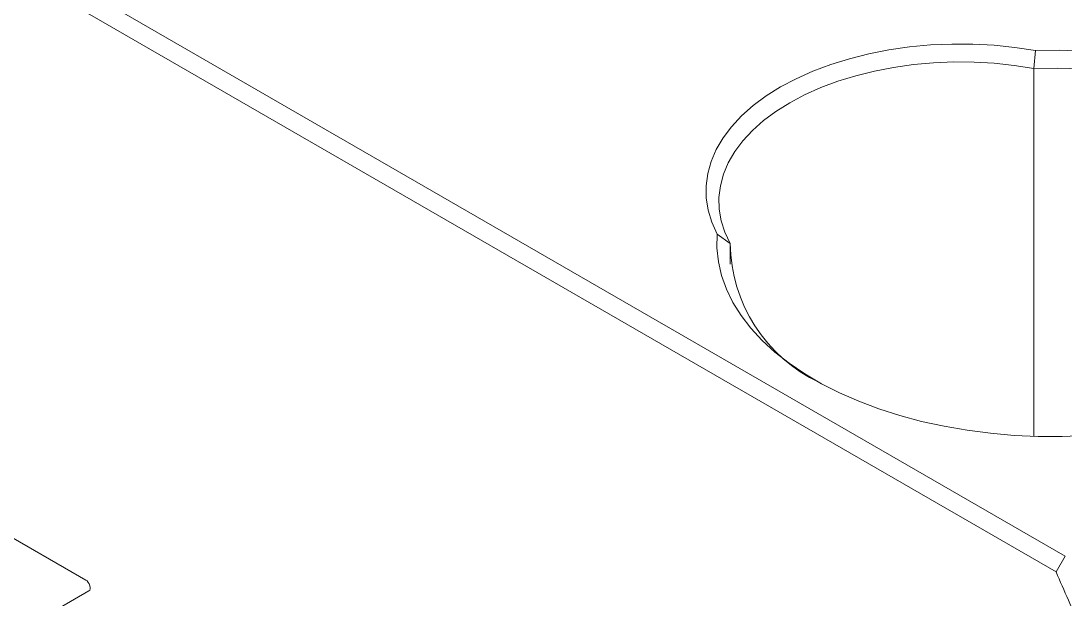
# Model space of a CAD drawing. Header units: millimetres. Extents: x 2 to 278, y 1 to 215.
# Drawn here: x 216.78 to 245.6, y 109.27 to 125.23 of the extents above; entities that cross this region are included whole.
import ezdxf

# ---------------------------------------------------------------- set-up
doc = ezdxf.new("R2010")
doc.units = ezdxf.units.MM

msp = doc.modelspace()

# ---------------------------------------------------------------- linework, layer by layer
at = {"color": 7, "linetype": 'Continuous', "lineweight": 18}
for p, q in [((200.396, 136.553), (245.599, 110.457)), ((245.348, 110.022), (200.144, 136.117)), ((244.737, 123.92), (244.782, 124.417)), ((244.737, 113.766), (244.737, 123.92)), ((200.144, 120.438), (218.573, 109.799)), ((236.002, 119.348), (236.36, 119.084)), ((236.36, 118.517), (236.36, 119.084)), ((245.348, 110.022), (245.599, 110.457)), ((218.662, 109.5), (217.871, 109.043))]:
    msp.add_line(p, q, dxfattribs=at)
at = {"color": 7, "linetype": 'Continuous', "lineweight": 18, "flags": 128}
for points in [[(236.002, 119.348), (235.853, 119.675), (235.751, 120.008), (235.698, 120.345), (235.694, 120.683), (235.739, 121.02), (235.832, 121.354), (235.973, 121.682), (236.161, 122.002), (236.395, 122.313), (236.672, 122.61), (236.991, 122.894), (237.351, 123.161), (237.747, 123.41), (238.178, 123.638), (238.641, 123.846), (239.132, 124.03), (239.647, 124.19), (240.184, 124.325), (240.739, 124.434), (241.308, 124.515), (241.886, 124.569), (242.47, 124.595), (243.055, 124.592), (243.639, 124.562), (244.216, 124.503), (244.782, 124.417)], [(244.782, 124.417), (245.445, 124.422), (246.106, 124.399)], [(244.737, 123.92), (244.196, 124.005), (243.644, 124.064), (243.086, 124.095), (242.525, 124.1), (241.966, 124.077), (241.412, 124.027), (240.867, 123.951), (240.335, 123.848), (239.82, 123.72), (239.325, 123.567), (238.855, 123.391), (238.411, 123.193), (237.999, 122.974), (237.619, 122.736), (237.276, 122.48), (236.971, 122.208), (236.706, 121.923), (236.484, 121.625), (236.306, 121.318), (236.174, 121.004), (236.088, 120.684), (236.048, 120.361), (236.056, 120.037), (236.111, 119.715), (236.213, 119.397), (236.36, 119.084)], [(246.033, 123.907), (245.385, 123.927), (244.737, 123.92)], [(246.182, 113.787), (245.521, 113.762), (244.858, 113.763), (244.197, 113.792), (243.542, 113.848), (242.895, 113.932), (242.26, 114.042), (241.64, 114.177), (241.039, 114.339), (240.459, 114.524), (239.904, 114.733), (239.377, 114.965), (238.879, 115.218), (238.414, 115.491), (237.985, 115.782), (237.592, 116.09), (237.239, 116.414), (236.927, 116.752), (236.658, 117.101), (236.433, 117.461), (236.253, 117.83), (236.12, 118.204), (236.033, 118.584), (235.993, 118.966), (236.002, 119.348)], [(218.573, 109.799), (218.61, 109.772), (218.643, 109.734), (218.671, 109.69), (218.69, 109.642), (218.699, 109.596), (218.697, 109.554), (218.684, 109.521), (218.662, 109.5)]]:
    msp.add_lwpolyline(points, dxfattribs=at)
at = {"color": 7, "linetype": 'Continuous', "lineweight": 18}
msp.add_arc((240.661, 119.138), 4.302, 180.7145, 244.7054, dxfattribs=at)
msp.add_open_spline([(245.348, 93.181), (245.587, 93.449), (246.03, 93.945), (246.628, 94.733), (247.146, 95.535), (247.597, 96.414), (247.942, 97.334), (248.173, 98.295), (248.293, 99.28), (248.306, 100.336), (248.201, 101.453), (247.998, 102.607), (247.678, 103.907), (247.234, 105.344), (246.665, 106.909), (246.032, 108.47), (245.576, 109.505), (245.348, 110.022)], degree=3, knots=[0, 0, 0, 0, 0.079903, 0.147771, 0.21579, 0.283656, 0.351315, 0.408822, 0.466478, 0.523912, 0.581337, 0.638968, 0.696493, 0.772186, 0.848068, 0.924101, 1, 1, 1, 1], dxfattribs=at)

doc.saveas('drawing.dxf')
